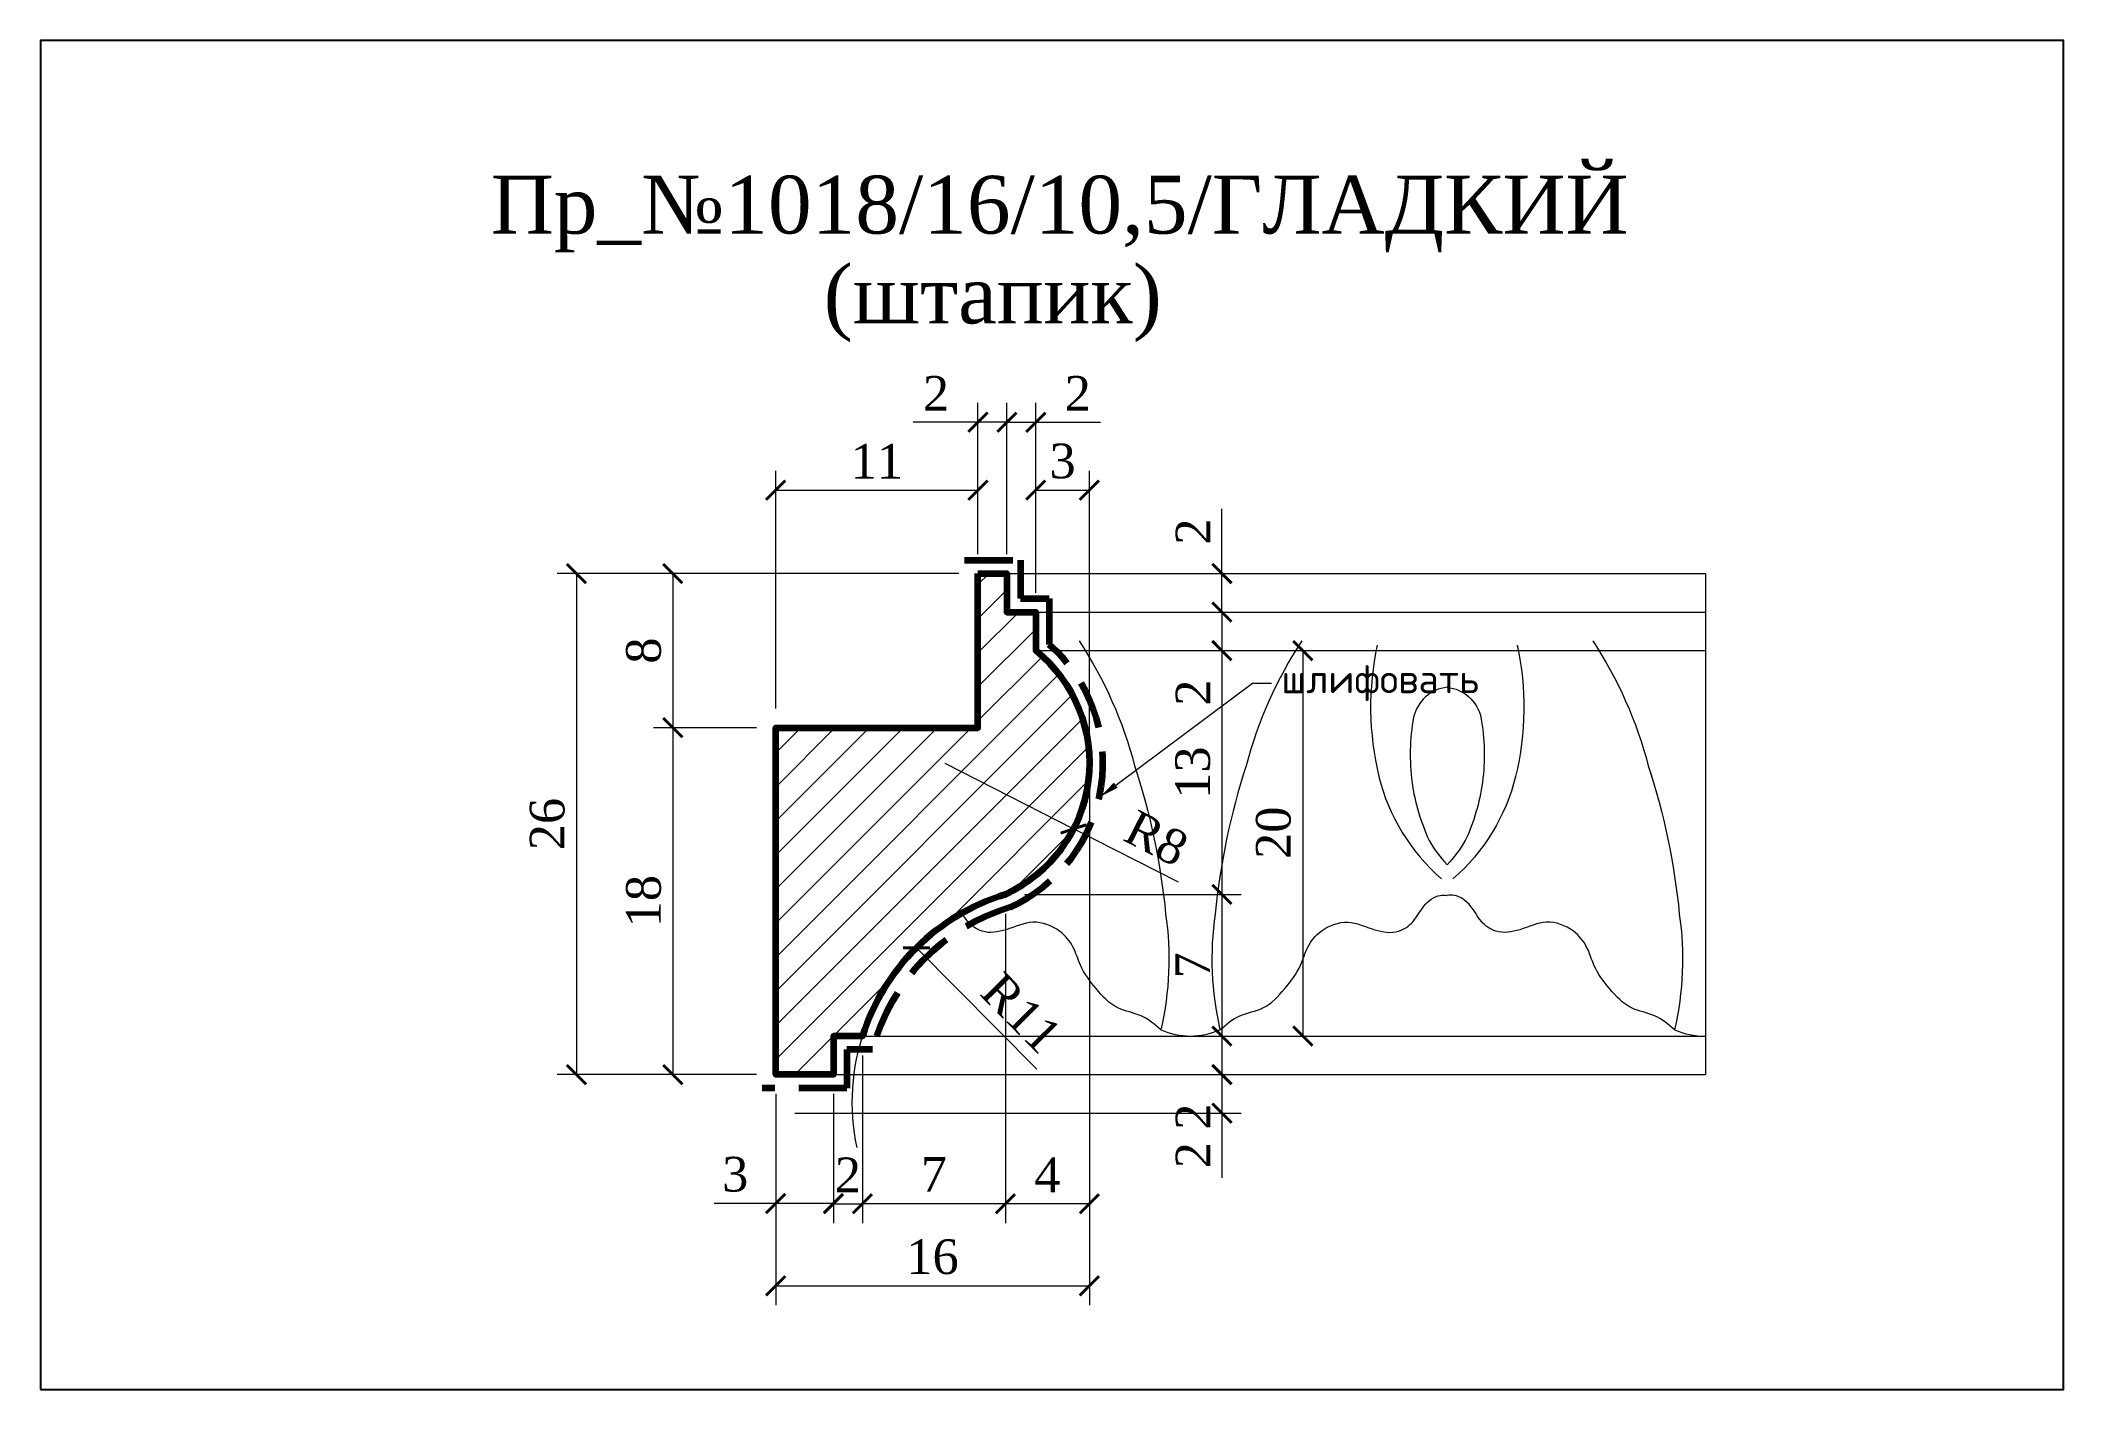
# Model space of a CAD drawing. Header units: millimetres. Extents: x 303769 to 303874, y -93606 to -93536.
import ezdxf
from ezdxf import colors
from ezdxf.entities.mleader import LeaderData, LeaderLine
from ezdxf.math import Vec2, Vec3

# ---------------------------------------------------------------- set-up
doc = ezdxf.new("R2010")
doc.units = ezdxf.units.MM
doc.header["$MEASUREMENT"] = 0
doc.linetypes.add('HIDDEN', pattern=[0.375, 0.25, -0.125])
for name, color, linetype, lineweight in [('0.15', 7, 'Continuous', 15), ('линия 15', 7, 'Continuous', 15), ('линия 50', 1, 'Continuous', 211), ('служебный слой РАЗМЕРЫ', 7, 'Continuous', 9), ('ШТАМП', 7, 'Continuous', 5)]:
    doc.layers.add(name, color=color, linetype=linetype, lineweight=lineweight)
doc.layers.add('Outside panel', color=7, linetype='Continuous', lineweight=18, true_color=0x7f5e57)
doc.layers.add('размеры в модели', color=7, linetype='Continuous')
doc.styles.get("Standard").update_dxf_attribs({"font": 'times.ttf'})
doc.styles.add('ЕСКД профили текст', font='isocpeur.ttf')
doc.dimstyles.new('M_1', dxfattribs={"dimtxt": 1.8, "dimasz": 1, "dimexe": 1, "dimexo": 1, "dimgap": 0.6, "dimtad": 1, "dimdec": 0, "dimdsep": 46, "dimtxsty": 'Standard', "dimblk": 'ARCHTICK', "dimcen": -5, "dimclrd": 7, "dimclre": 7, "dimclrt": 7, "dimadec": 0, "dimazin": 0, "dimtfac": 1, "dimtdec": 0, "dimtmove": 0, "dimatfit": 3, "dimfxl": 1, "dimtolj": 1, "dimtzin": 0, "dimlwd": 5, "dimlwe": 5, "dimarcsym": 0})

# ---------------------------------------------------------------- blocks, each defined once
blk = doc.blocks.new('_ArchTick')
at = {"color": 0, "linetype": 'ByBlock', "const_width": 0.15}
blk.add_lwpolyline([(-0.5, -0.5), (0.5, 0.5)], dxfattribs=at)
blk = doc.blocks.new('*D22')
at = {"layer": 'Defpoints', "color": 0, "ltscale": 1000, "transparency": 16777216}
for p in [(303820.45, -93568.1), (303811.45, -93588.1), (303834.31, -93588.1)]:
    blk.add_point(p, dxfattribs=at)
at = {"layer": 'линия 15', "color": 7, "lineweight": 5, "ltscale": 1000, "transparency": 16777216}
for p, q in [((303821.45, -93568.1), (303835.31, -93568.1)), ((303834.31, -93568.1), (303834.31, -93588.1)), ((303812.45, -93588.1), (303835.31, -93588.1))]:
    blk.add_line(p, q, dxfattribs=at)
for p, rotation in [((303834.31, -93568.1), 90), ((303834.31, -93588.1), 270)]:
    blk.add_blockref('_ArchTick', p, dxfattribs=dict(at, rotation=rotation))
at = {"layer": 'линия 15', "color": 7, "ltscale": 1000, "transparency": 16777216, "insert": (303832.79, -93577.55), "char_height": 1.8, "attachment_point": 5, "rotation": 90}
blk.add_mtext('\\A1;20', dxfattribs=at)
blk = doc.blocks.new('*D21')
at = {"layer": 'Defpoints', "color": 0, "ltscale": 1000, "transparency": 16777216}
for p in [(303815.73, -93573.94), (303822.41, -93577.35)]:
    blk.add_point(p, dxfattribs=at)
at = {"layer": 'линия 15', "color": 7, "lineweight": 5, "ltscale": 1000, "transparency": 16777216}
for p in [(303815.73, -93573.94), (303827.85, -93580.12)]:
    blk.add_line(p, (303822.41, -93577.35), dxfattribs=at)
at = {"layer": 'линия 15', "color": 7, "lineweight": 5, "ltscale": 1000, "transparency": 16777216, "rotation": 152.9695448934355}
blk.add_blockref('_ArchTick', (303822.41, -93577.35), dxfattribs=at)
at = {"layer": 'линия 15', "color": 7, "ltscale": 1000, "transparency": 16777216, "insert": (303826.71, -93577.84), "char_height": 1.8, "attachment_point": 5, "rotation": 332.9695}
blk.add_mtext('\\A1;R8', dxfattribs=at)
blk = doc.blocks.new('*D20')
at = {"layer": 'Defpoints', "color": 0, "ltscale": 1000, "transparency": 16777216}
for p in [(303814.26, -93583.52), (303822.19, -93591.53)]:
    blk.add_point(p, dxfattribs=at)
at = {"layer": 'размеры в модели', "color": 7, "lineweight": 5, "ltscale": 1000, "transparency": 16777216}
blk.add_line((303820.5, -93589.82), (303814.26, -93583.52), dxfattribs=at)
blk.add_arc((303822.19, -93591.53), 11.28, 129.6425, 192.0674, dxfattribs=at)
at = {"layer": 'размеры в модели', "color": 7, "lineweight": 5, "ltscale": 1000, "transparency": 16777216, "rotation": 134.7228567765274}
blk.add_blockref('_ArchTick', (303814.26, -93583.52), dxfattribs=at)
at = {"layer": 'размеры в модели', "color": 7, "ltscale": 1000, "transparency": 16777216, "insert": (303819.71, -93586.9), "char_height": 1.8, "attachment_point": 5, "rotation": 314.7229}
blk.add_mtext('\\A1;R11', dxfattribs=at)
blk = doc.blocks.new('*D19')
at = {"layer": 'Defpoints', "color": 0, "ltscale": 1000, "transparency": 16777216}
for p in [(303809.95, -93590.1), (303806.95, -93592.1), (303830.11, -93592.1)]:
    blk.add_point(p, dxfattribs=at)
at = {"layer": 'размеры в модели', "color": 7, "lineweight": 5, "ltscale": 1000, "transparency": 16777216}
for p, q in [((303810.95, -93590.1), (303831.11, -93590.1)), ((303830.11, -93590.1), (303830.11, -93592.1)), ((303807.95, -93592.1), (303831.11, -93592.1)), ((303830.11, -93592.1), (303830.11, -93595.46))]:
    blk.add_line(p, q, dxfattribs=at)
for p, rotation in [((303830.11, -93590.1), 90), ((303830.11, -93592.1), 270)]:
    blk.add_blockref('_ArchTick', p, dxfattribs=dict(at, rotation=rotation))
at = {"layer": 'размеры в модели', "color": 7, "ltscale": 1000, "transparency": 16777216, "insert": (303828.61, -93594.28), "char_height": 1.8, "attachment_point": 5, "rotation": 90}
blk.add_mtext('\\A1;2', dxfattribs=at)
blk = doc.blocks.new('*D18')
at = {"layer": 'Defpoints', "color": 0, "ltscale": 1000, "transparency": 16777216}
for p in [(303817.45, -93564.1), (303796.61, -93590.1), (303806.95, -93590.1)]:
    blk.add_point(p, dxfattribs=at)
at = {"layer": 'размеры в модели', "color": 7, "lineweight": 5, "ltscale": 1000, "transparency": 16777216}
for p, q in [((303816.45, -93564.1), (303795.61, -93564.1)), ((303796.61, -93564.1), (303796.61, -93590.1)), ((303805.95, -93590.1), (303795.61, -93590.1))]:
    blk.add_line(p, q, dxfattribs=at)
for p, rotation in [((303796.61, -93564.1), 90), ((303796.61, -93590.1), 270)]:
    blk.add_blockref('_ArchTick', p, dxfattribs=dict(at, rotation=rotation))
at = {"layer": 'размеры в модели', "color": 7, "ltscale": 1000, "transparency": 16777216, "insert": (303795.1, -93577.1), "char_height": 1.8, "attachment_point": 5, "rotation": 90}
blk.add_mtext('\\A1;26', dxfattribs=at)
blk = doc.blocks.new('*D17')
at = {"layer": 'Defpoints', "color": 0, "ltscale": 1000, "transparency": 16777216}
for p in [(303806.95, -93572.1), (303801.61, -93590.1), (303806.95, -93590.1)]:
    blk.add_point(p, dxfattribs=at)
at = {"layer": 'размеры в модели', "color": 7, "lineweight": 5, "ltscale": 1000, "transparency": 16777216}
for p, q in [((303805.95, -93572.1), (303800.61, -93572.1)), ((303801.61, -93572.1), (303801.61, -93590.1)), ((303805.95, -93590.1), (303800.61, -93590.1))]:
    blk.add_line(p, q, dxfattribs=at)
for p, rotation in [((303801.61, -93572.1), 90), ((303801.61, -93590.1), 270)]:
    blk.add_blockref('_ArchTick', p, dxfattribs=dict(at, rotation=rotation))
at = {"layer": 'размеры в модели', "color": 7, "ltscale": 1000, "transparency": 16777216, "insert": (303800.1, -93581.1), "char_height": 1.8, "attachment_point": 5, "rotation": 90}
blk.add_mtext('\\A1;18', dxfattribs=at)
blk = doc.blocks.new('*D16')
at = {"layer": 'Defpoints', "color": 0, "ltscale": 1000, "transparency": 16777216}
for p in [(303817.45, -93564.1), (303801.61, -93572.1), (303806.95, -93572.1)]:
    blk.add_point(p, dxfattribs=at)
at = {"layer": 'размеры в модели', "color": 7, "lineweight": 5, "ltscale": 1000, "transparency": 16777216}
for p, q in [((303816.45, -93564.1), (303800.61, -93564.1)), ((303801.61, -93564.1), (303801.61, -93572.1)), ((303805.95, -93572.1), (303800.61, -93572.1))]:
    blk.add_line(p, q, dxfattribs=at)
for p, rotation in [((303801.61, -93564.1), 90), ((303801.61, -93572.1), 270)]:
    blk.add_blockref('_ArchTick', p, dxfattribs=dict(at, rotation=rotation))
at = {"layer": 'размеры в модели', "color": 7, "ltscale": 1000, "transparency": 16777216, "insert": (303800.1, -93568.1), "char_height": 1.8, "attachment_point": 5, "rotation": 90}
blk.add_mtext('\\A1;8', dxfattribs=at)
blk = doc.blocks.new('*D14')
at = {"layer": 'Defpoints', "color": 0, "ltscale": 1000, "transparency": 16777216}
for p in [(303817.45, -93556.25), (303817.45, -93564.1), (303818.95, -93564.1)]:
    blk.add_point(p, dxfattribs=at)
at = {"layer": 'размеры в модели', "color": 7, "lineweight": 5, "ltscale": 1000, "transparency": 16777216}
for p, q in [((303817.45, -93563.1), (303817.45, -93555.25)), ((303818.95, -93563.1), (303818.95, -93555.25)), ((303817.45, -93556.25), (303814.09, -93556.25)), ((303818.95, -93556.25), (303817.45, -93556.25))]:
    blk.add_line(p, q, dxfattribs=at)
at = {"layer": 'размеры в модели', "color": 7, "lineweight": 5, "ltscale": 1000, "transparency": 16777216, "rotation": 180}
blk.add_blockref('_ArchTick', (303817.45, -93556.25), dxfattribs=at)
at = {"layer": 'размеры в модели', "color": 7, "lineweight": 5, "ltscale": 1000, "transparency": 16777216}
blk.add_blockref('_ArchTick', (303818.95, -93556.25), dxfattribs=at)
at = {"layer": 'размеры в модели', "color": 7, "ltscale": 1000, "transparency": 16777216, "insert": (303815.27, -93554.75), "char_height": 1.8, "attachment_point": 5}
blk.add_mtext('\\A1;2', dxfattribs=at)
blk = doc.blocks.new('*D13')
at = {"layer": 'Defpoints', "color": 0, "ltscale": 1000, "transparency": 16777216}
for p in [(303820.45, -93556.25), (303818.95, -93564.1), (303820.45, -93566.1)]:
    blk.add_point(p, dxfattribs=at)
at = {"layer": 'размеры в модели', "color": 7, "lineweight": 5, "ltscale": 1000, "transparency": 16777216}
for p, q in [((303818.95, -93563.1), (303818.95, -93555.25)), ((303820.45, -93565.1), (303820.45, -93555.25)), ((303818.95, -93556.25), (303820.45, -93556.25)), ((303820.45, -93556.25), (303823.81, -93556.25))]:
    blk.add_line(p, q, dxfattribs=at)
at = {"layer": 'размеры в модели', "color": 7, "lineweight": 5, "ltscale": 1000, "transparency": 16777216, "rotation": 180}
blk.add_blockref('_ArchTick', (303818.95, -93556.25), dxfattribs=at)
at = {"layer": 'размеры в модели', "color": 7, "lineweight": 5, "ltscale": 1000, "transparency": 16777216}
blk.add_blockref('_ArchTick', (303820.45, -93556.25), dxfattribs=at)
at = {"layer": 'размеры в модели', "color": 7, "ltscale": 1000, "transparency": 16777216, "insert": (303822.63, -93554.75), "char_height": 1.8, "attachment_point": 5}
blk.add_mtext('\\A1;2', dxfattribs=at)
blk = doc.blocks.new('*D11')
at = {"layer": 'Defpoints', "color": 0, "ltscale": 1000, "transparency": 16777216}
for p in [(303809.95, -93590.1), (303806.95, -93592.1), (303806.95, -93596.79)]:
    blk.add_point(p, dxfattribs=at)
at = {"layer": 'размеры в модели', "color": 7, "lineweight": 5, "ltscale": 1000, "transparency": 16777216}
for p, q in [((303809.95, -93591.1), (303809.95, -93597.79)), ((303806.95, -93593.1), (303806.95, -93597.79)), ((303806.95, -93596.79), (303803.75, -93596.79)), ((303809.95, -93596.79), (303806.95, -93596.79))]:
    blk.add_line(p, q, dxfattribs=at)
at = {"layer": 'размеры в модели', "color": 7, "lineweight": 5, "ltscale": 1000, "transparency": 16777216, "rotation": 180}
blk.add_blockref('_ArchTick', (303806.95, -93596.79), dxfattribs=at)
at = {"layer": 'размеры в модели', "color": 7, "lineweight": 5, "ltscale": 1000, "transparency": 16777216}
blk.add_blockref('_ArchTick', (303809.95, -93596.79), dxfattribs=at)
at = {"layer": 'размеры в модели', "color": 7, "ltscale": 1000, "transparency": 16777216, "insert": (303804.85, -93595.28), "char_height": 1.8, "attachment_point": 5}
blk.add_mtext('\\A1;3', dxfattribs=at)
blk = doc.blocks.new('*D10')
at = {"layer": 'Defpoints', "color": 0, "ltscale": 1000, "transparency": 16777216}
for p in [(303811.45, -93588.1), (303809.95, -93590.1), (303811.45, -93596.8)]:
    blk.add_point(p, dxfattribs=at)
at = {"layer": 'размеры в модели', "color": 7, "lineweight": 5, "ltscale": 1000, "transparency": 16777216}
for p, q in [((303811.45, -93589.1), (303811.45, -93597.8)), ((303809.95, -93591.1), (303809.95, -93597.8)), ((303809.95, -93596.8), (303811.45, -93596.8))]:
    blk.add_line(p, q, dxfattribs=at)
at = {"layer": 'размеры в модели', "color": 7, "lineweight": 5, "ltscale": 1000, "transparency": 16777216, "rotation": 180}
blk.add_blockref('_ArchTick', (303809.95, -93596.8), dxfattribs=at)
at = {"layer": 'размеры в модели', "color": 7, "lineweight": 5, "ltscale": 1000, "transparency": 16777216}
blk.add_blockref('_ArchTick', (303811.45, -93596.8), dxfattribs=at)
at = {"layer": 'размеры в модели', "color": 7, "ltscale": 1000, "transparency": 16777216, "insert": (303810.7, -93595.3), "char_height": 1.8, "attachment_point": 5}
blk.add_mtext('\\A1;2', dxfattribs=at)
blk = doc.blocks.new('*D9')
at = {"layer": 'Defpoints', "color": 0, "ltscale": 1000, "transparency": 16777216}
for p in [(303818.87, -93580.75), (303811.45, -93588.1), (303811.45, -93596.8)]:
    blk.add_point(p, dxfattribs=at)
at = {"layer": 'размеры в модели', "color": 7, "lineweight": 5, "ltscale": 1000, "transparency": 16777216}
for p, q in [((303818.87, -93581.75), (303818.87, -93597.8)), ((303811.45, -93589.1), (303811.45, -93597.8)), ((303818.87, -93596.8), (303811.45, -93596.8))]:
    blk.add_line(p, q, dxfattribs=at)
at = {"layer": 'размеры в модели', "color": 7, "lineweight": 5, "ltscale": 1000, "transparency": 16777216, "rotation": 180}
blk.add_blockref('_ArchTick', (303811.45, -93596.8), dxfattribs=at)
at = {"layer": 'размеры в модели', "color": 7, "lineweight": 5, "ltscale": 1000, "transparency": 16777216}
blk.add_blockref('_ArchTick', (303818.87, -93596.8), dxfattribs=at)
at = {"layer": 'размеры в модели', "color": 7, "ltscale": 1000, "transparency": 16777216, "insert": (303815.16, -93595.28), "char_height": 1.8, "attachment_point": 5}
blk.add_mtext('\\A1;7', dxfattribs=at)
blk = doc.blocks.new('*D8')
at = {"layer": 'Defpoints', "color": 0, "ltscale": 1000, "transparency": 16777216}
for p in [(303823.23, -93573.94), (303818.87, -93580.75), (303818.87, -93596.8)]:
    blk.add_point(p, dxfattribs=at)
at = {"layer": 'размеры в модели', "color": 7, "lineweight": 5, "ltscale": 1000, "transparency": 16777216}
for p, q in [((303823.23, -93574.94), (303823.23, -93597.8)), ((303818.87, -93581.75), (303818.87, -93597.8)), ((303823.23, -93596.8), (303818.87, -93596.8))]:
    blk.add_line(p, q, dxfattribs=at)
at = {"layer": 'размеры в модели', "color": 7, "lineweight": 5, "ltscale": 1000, "transparency": 16777216, "rotation": 180}
blk.add_blockref('_ArchTick', (303818.87, -93596.8), dxfattribs=at)
at = {"layer": 'размеры в модели', "color": 7, "lineweight": 5, "ltscale": 1000, "transparency": 16777216}
blk.add_blockref('_ArchTick', (303823.23, -93596.8), dxfattribs=at)
at = {"layer": 'размеры в модели', "color": 7, "ltscale": 1000, "transparency": 16777216, "insert": (303821.05, -93595.3), "char_height": 1.8, "attachment_point": 5}
blk.add_mtext('\\A1;4', dxfattribs=at)
blk = doc.blocks.new('*D7')
at = {"layer": 'Defpoints', "color": 0, "ltscale": 1000, "transparency": 16777216}
for p in [(303811.45, -93588.1), (303809.95, -93590.1), (303830.11, -93590.1)]:
    blk.add_point(p, dxfattribs=at)
at = {"layer": 'размеры в модели', "color": 7, "lineweight": 5, "ltscale": 1000, "transparency": 16777216}
for p, q in [((303812.45, -93588.1), (303831.11, -93588.1)), ((303830.11, -93588.1), (303830.11, -93590.1)), ((303810.95, -93590.1), (303831.11, -93590.1)), ((303830.11, -93590.1), (303830.11, -93593.46))]:
    blk.add_line(p, q, dxfattribs=at)
for p, rotation in [((303830.11, -93588.1), 90), ((303830.11, -93590.1), 270)]:
    blk.add_blockref('_ArchTick', p, dxfattribs=dict(at, rotation=rotation))
at = {"layer": 'размеры в модели', "color": 7, "ltscale": 1000, "transparency": 16777216, "insert": (303828.61, -93592.28), "char_height": 1.8, "attachment_point": 5, "rotation": 90}
blk.add_mtext('\\A1;2', dxfattribs=at)
blk = doc.blocks.new('*D6')
at = {"layer": 'Defpoints', "color": 0, "ltscale": 1000, "transparency": 16777216}
for p in [(303818.87, -93580.75), (303811.45, -93588.1), (303830.11, -93588.1)]:
    blk.add_point(p, dxfattribs=at)
at = {"layer": 'размеры в модели', "color": 7, "lineweight": 5, "ltscale": 1000, "transparency": 16777216}
for p, q in [((303819.87, -93580.75), (303831.11, -93580.75)), ((303830.11, -93580.75), (303830.11, -93588.1)), ((303812.45, -93588.1), (303831.11, -93588.1))]:
    blk.add_line(p, q, dxfattribs=at)
for p, rotation in [((303830.11, -93580.75), 90), ((303830.11, -93588.1), 270)]:
    blk.add_blockref('_ArchTick', p, dxfattribs=dict(at, rotation=rotation))
at = {"layer": 'размеры в модели', "color": 7, "ltscale": 1000, "transparency": 16777216, "insert": (303828.59, -93584.43), "char_height": 1.8, "attachment_point": 5, "rotation": 90}
blk.add_mtext('\\A1;7', dxfattribs=at)
blk = doc.blocks.new('*D5')
at = {"layer": 'Defpoints', "color": 0, "ltscale": 1000, "transparency": 16777216}
for p in [(303820.45, -93568.1), (303818.87, -93580.75), (303830.11, -93580.75)]:
    blk.add_point(p, dxfattribs=at)
at = {"layer": 'размеры в модели', "color": 7, "lineweight": 5, "ltscale": 1000, "transparency": 16777216}
for p, q in [((303821.45, -93568.1), (303831.11, -93568.1)), ((303830.11, -93568.1), (303830.11, -93580.75)), ((303819.87, -93580.75), (303831.11, -93580.75))]:
    blk.add_line(p, q, dxfattribs=at)
for p, rotation in [((303830.11, -93568.1), 90), ((303830.11, -93580.75), 270)]:
    blk.add_blockref('_ArchTick', p, dxfattribs=dict(at, rotation=rotation))
at = {"layer": 'размеры в модели', "color": 7, "ltscale": 1000, "transparency": 16777216, "insert": (303828.6, -93574.43), "char_height": 1.8, "attachment_point": 5, "rotation": 90}
blk.add_mtext('\\A1;13', dxfattribs=at)
blk = doc.blocks.new('*D4')
at = {"layer": 'Defpoints', "color": 0, "ltscale": 1000, "transparency": 16777216}
for p in [(303820.45, -93566.1), (303820.45, -93568.1), (303830.11, -93568.1)]:
    blk.add_point(p, dxfattribs=at)
at = {"layer": 'размеры в модели', "color": 7, "lineweight": 5, "ltscale": 1000, "transparency": 16777216}
for p, q in [((303821.45, -93566.1), (303831.11, -93566.1)), ((303830.11, -93566.1), (303830.11, -93568.1)), ((303821.45, -93568.1), (303831.11, -93568.1)), ((303830.11, -93568.1), (303830.11, -93571.46))]:
    blk.add_line(p, q, dxfattribs=at)
for p, rotation in [((303830.11, -93566.1), 90), ((303830.11, -93568.1), 270)]:
    blk.add_blockref('_ArchTick', p, dxfattribs=dict(at, rotation=rotation))
at = {"layer": 'размеры в модели', "color": 7, "ltscale": 1000, "transparency": 16777216, "insert": (303828.61, -93570.28), "char_height": 1.8, "attachment_point": 5, "rotation": 90}
blk.add_mtext('\\A1;2', dxfattribs=at)
blk = doc.blocks.new('*D3')
at = {"layer": 'Defpoints', "color": 0, "ltscale": 1000, "transparency": 16777216}
for p in [(303818.95, -93564.1), (303830.11, -93564.1), (303820.45, -93566.1)]:
    blk.add_point(p, dxfattribs=at)
at = {"layer": 'размеры в модели', "color": 7, "lineweight": 5, "ltscale": 1000, "transparency": 16777216}
for p, q in [((303830.11, -93564.1), (303830.11, -93560.74)), ((303819.95, -93564.1), (303831.11, -93564.1)), ((303830.11, -93566.1), (303830.11, -93564.1)), ((303821.45, -93566.1), (303831.11, -93566.1))]:
    blk.add_line(p, q, dxfattribs=at)
for p, rotation in [((303830.11, -93564.1), 90), ((303830.11, -93566.1), 270)]:
    blk.add_blockref('_ArchTick', p, dxfattribs=dict(at, rotation=rotation))
at = {"layer": 'размеры в модели', "color": 7, "ltscale": 1000, "transparency": 16777216, "insert": (303828.61, -93561.92), "char_height": 1.8, "attachment_point": 5, "rotation": 90}
blk.add_mtext('\\A1;2', dxfattribs=at)
blk = doc.blocks.new('*D2')
at = {"layer": 'Defpoints', "color": 0, "ltscale": 1000, "transparency": 16777216}
for p in [(303817.45, -93559.77), (303817.45, -93564.1), (303806.95, -93572.1)]:
    blk.add_point(p, dxfattribs=at)
at = {"layer": 'размеры в модели', "color": 7, "lineweight": 5, "ltscale": 1000, "transparency": 16777216}
for p, q in [((303806.95, -93571.1), (303806.95, -93558.77)), ((303817.45, -93563.1), (303817.45, -93558.77)), ((303806.95, -93559.77), (303817.45, -93559.77))]:
    blk.add_line(p, q, dxfattribs=at)
at = {"layer": 'размеры в модели', "color": 7, "lineweight": 5, "ltscale": 1000, "transparency": 16777216, "rotation": 180}
blk.add_blockref('_ArchTick', (303806.95, -93559.77), dxfattribs=at)
at = {"layer": 'размеры в модели', "color": 7, "lineweight": 5, "ltscale": 1000, "transparency": 16777216}
blk.add_blockref('_ArchTick', (303817.45, -93559.77), dxfattribs=at)
at = {"layer": 'размеры в модели', "color": 7, "ltscale": 1000, "transparency": 16777216, "insert": (303812.2, -93558.27), "char_height": 1.8, "attachment_point": 5}
blk.add_mtext('\\A1;11', dxfattribs=at)

msp = doc.modelspace()

# ---------------------------------------------------------------- hatches: boundary and pattern name
at = {"layer": 'Outside panel', "ltscale": 1000}
h = msp.add_hatch(dxfattribs=at)
h.set_pattern_fill('ANSI31', color=256, scale=10)
h.set_pattern_definition([(45, (394764.9682, 213481.7447), (-0.8838834765, 0.8838834765), [])])
h.paths.add_polyline_path([(303811.45, -93588.1, -0.245394), (303818.87, -93580.75, 0.55572), (303820.45, -93568.1), (303820.45, -93566.1), (303818.95, -93566.1), (303818.95, -93564.1), (303817.45, -93564.1), (303817.45, -93572.1), (303806.95, -93572.1), (303806.95, -93590.1), (303809.95, -93590.1), (303809.95, -93588.1)])

# ---------------------------------------------------------------- linework, layer by layer
at = {"color": 6, "ltscale": 1000}
msp.add_lwpolyline([(303768.79, -93606.44), (303873.79, -93606.44), (303873.79, -93536.44), (303768.79, -93536.44)], close=True, dxfattribs=at)
at = {"layer": '0.15', "color": 7, "ltscale": 1000}
msp.add_line((303855.2, -93564.1), (303855.2, -93590.1), dxfattribs=at)
for points in [[(303818.95, -93564.1), (303855.2, -93564.1)], [(303820.45, -93566.1), (303855.2, -93566.1)], [(303820.45, -93568.1), (303855.2, -93568.1)], [(303811.45, -93588.1), (303855.2, -93588.1)], [(303809.95, -93590.1), (303855.2, -93590.1)]]:
    msp.add_lwpolyline(points, dxfattribs=at)
for points in [[(303822.7, -93567.6, -0.081237), (303825.58, -93574.07, -0.054623), (303827.19, -93581.77, -0.093643), (303826.94, -93587.77)], [(303834.25, -93567.6, 0.081237), (303831.37, -93574.07, 0.054623), (303829.76, -93581.77, 0.093643), (303830.01, -93587.77)], [(303838.17, -93567.81, 0.113248), (303838.26, -93574.63, 0.15646), (303841.51, -93579.94)], [(303845.44, -93567.81, -0.113248), (303845.35, -93574.63, -0.15646), (303842.1, -93579.94)], [(303849.36, -93567.6, -0.081237), (303852.24, -93574.07, -0.054623), (303853.85, -93581.77, -0.093643), (303853.6, -93587.77)], [(303841.8, -93570, 0.320625), (303840.06, -93571.56, 0.078611), (303839.98, -93574.94, 0.073853), (303840.87, -93577.96, 0.058628), (303841.8, -93579.21)], [(303841.8, -93570, -0.320625), (303843.55, -93571.56, -0.078611), (303843.63, -93574.94, -0.073853), (303842.74, -93577.96, -0.058628), (303841.8, -93579.21)], [(303826.94, -93587.77, 0.214342), (303830, -93587.77)], [(303853.6, -93587.77, 0.110541), (303855.2, -93588.1, 0.110541)]]:
    msp.add_lwpolyline(points, format="xyb", dxfattribs=at)
for points in [[(303830.01, -93587.77), (303831.04, -93587.05), (303832.24, -93586.64), (303833.37, -93585.64), (303834.19, -93584.42), (303834.57, -93583.48), (303835.26, -93582.66), (303836.65, -93582.19), (303838.04, -93582.58), (303839.28, -93582.66), (303840.03, -93582.15), (303840.59, -93581.36), (303841.44, -93580.8), (303841.8, -93580.8)], [(303853.6, -93587.77), (303852.57, -93587.05), (303851.37, -93586.64), (303850.23, -93585.64), (303849.42, -93584.42), (303849.04, -93583.48), (303848.35, -93582.66), (303846.96, -93582.19), (303845.57, -93582.58), (303844.33, -93582.66), (303843.58, -93582.15), (303843.02, -93581.36), (303842.17, -93580.8), (303841.8, -93580.8)]]:
    msp.add_spline(points, degree=3, dxfattribs=at)
msp.add_open_spline([(303826.94, -93587.77), (303826.62, -93587.5), (303825.97, -93586.94), (303824.56, -93586.75), (303823.56, -93585.66), (303822.76, -93584.59), (303822.44, -93583.43), (303821.66, -93582.5), (303820.28, -93581.99), (303819, -93582.62), (303817.74, -93582.84), (303816.97, -93582.27), (303816.71, -93581.87), (303816.62, -93581.73)], degree=3, knots=[0, 0, 0, 0, 1.264576, 2.530428, 4.046318, 5.512, 6.529121, 7.592197, 9.060821, 10.50448, 11.749014, 12.657164, 13.177295, 13.177295, 13.177295, 13.177295], dxfattribs=at)
at = {"layer": 'линия 50', "color": 1, "linetype": 'HIDDEN', "ltscale": 10, "true_color": 0xff0909}
msp.add_lwpolyline([(303816.75, -93563.4), (303819.65, -93563.4), (303819.65, -93565.4), (303821.15, -93565.4), (303821.15, -93567.78, -0.544162), (303819.12, -93581.41, 0.259281), (303811.97, -93588.8), (303810.65, -93588.8), (303810.65, -93590.8), (303806.25, -93590.8)], format="xyb", dxfattribs=at)
at = {"layer": 'линия 50', "color": 7}
msp.add_lwpolyline([(303817.45, -93564.1), (303818.95, -93564.1), (303818.95, -93566.1), (303820.45, -93566.1), (303820.45, -93568.1, -0.55572), (303818.87, -93580.75, 0.245394), (303811.45, -93588.1), (303809.95, -93588.1), (303809.95, -93590.1), (303806.95, -93590.1), (303806.95, -93590.1), (303806.95, -93590.1), (303806.95, -93572.1), (303817.45, -93572.1)], format="xyb", close=True, dxfattribs=at)

# ---------------------------------------------------------------- texts
at = {"layer": 'ШТАМП', "color": 0, "lineweight": -3}
for s, p in [('Пр_№1018/16/10,5/ГЛАДКИЙ', (303792.16, -93546.46)), ('(штапик)', (303809.44, -93551.12))]:
    msp.add_text(s, height=3, dxfattribs=at).set_placement(p)

# ---------------------------------------------------------------- dimensions: what is measured, and where the dimension line sits
at = {"layer": 'линия 15', "color": 7, "ltscale": 1000}
dim = msp.add_linear_dim(base=(303834.31, -93588.1), p1=(303820.45, -93568.1), p2=(303811.45, -93588.1), angle=90, dimstyle='M_1', dxfattribs=at)
dim.commit()
dim.dimension.update_dxf_attribs({"geometry": '*D22', "text_midpoint": (303834.31, -93577.55), "dimtype": 128})
dim = msp.add_radius_dim(center=(303815.73, -93573.94), mpoint=(303822.41, -93577.35), dimstyle='M_1', dxfattribs=at)
dim.commit()
dim.dimension.update_dxf_attribs({"geometry": '*D21', "text_midpoint": (303826.71, -93577.84)})
at = {"layer": 'размеры в модели', "color": 0, "ltscale": 1000}
for base, p1, p2, picture, middle in [((303817.4507868, -93556.24988228), (303818.9507868, -93564.10196972), (303817.4507868, -93564.10196972), '*D14', (303815.27003698, -93554.74988228)), ((303820.4507868, -93556.24988228), (303818.9507868, -93564.10196972), (303820.4507868, -93566.10196972), '*D13', (303822.63153662, -93554.74988228)), ((303817.4507868, -93559.77022928), (303806.9507868, -93572.10196972), (303817.4507868, -93564.10196972), '*D2', (303812.2007868, -93558.27022928)), ((303811.45, -93596.8), (303818.87, -93580.75), (303811.45, -93588.1), '*D9', (303815.16, -93595.28))]:
    dim = msp.add_linear_dim(base=base, p1=p1, p2=p2, dimstyle='M_1', dxfattribs=at)
    dim.commit()
    dim.dimension.update_dxf_attribs({"geometry": picture, "text_midpoint": middle})
for base, p1 in [((303823.23, -93559.77), (303820.45, -93566.1)), ((303823.23, -93601.06), (303806.95, -93590.1))]:
    msp.add_linear_dim(base=base, p1=p1, p2=(303823.23, -93573.94), dimstyle='M_1', dxfattribs=at).render()
for base, p1, p2, angle, picture, middle in [((303830.11, -93564.1), (303820.45, -93566.1), (303818.95, -93564.1), 90, '*D3', (303828.61, -93561.92)), ((303796.61, -93590.1), (303817.45, -93564.1), (303806.95, -93590.1), 270, '*D18', (303795.1, -93577.1)), ((303801.61, -93572.1), (303817.45, -93564.1), (303806.95, -93572.1), 270, '*D16', (303800.1, -93568.1)), ((303830.11, -93568.1), (303820.45, -93566.1), (303820.45, -93568.1), 270, '*D4', (303828.61, -93570.28)), ((303830.11, -93580.75), (303820.45, -93568.1), (303818.87, -93580.75), 270, '*D5', (303828.6, -93574.43)), ((303801.61, -93590.1), (303806.95, -93572.1), (303806.95, -93590.1), 270, '*D17', (303800.1, -93581.1)), ((303830.11, -93588.1), (303818.87, -93580.75), (303811.45, -93588.1), 270, '*D6', (303828.59, -93584.43)), ((303830.11, -93590.1), (303811.45, -93588.1), (303809.95, -93590.1), 270, '*D7', (303828.61, -93592.28)), ((303830.11, -93592.1), (303809.95, -93590.1), (303806.95, -93592.1), 270, '*D19', (303828.61, -93594.28))]:
    dim = msp.add_linear_dim(base=base, p1=p1, p2=p2, angle=angle, dimstyle='M_1', dxfattribs=at)
    dim.commit()
    dim.dimension.update_dxf_attribs({"geometry": picture, "text_midpoint": middle})
for base, p1, p2, picture, middle in [((303818.87, -93596.8), (303823.23, -93573.94), (303818.87, -93580.75), '*D8', (303821.05, -93596.8)), ((303811.4507868, -93596.80196972), (303809.9507868, -93590.10196972), (303811.4507868, -93588.10196972), '*D10', (303810.7007868, -93596.80196972)), ((303806.95, -93596.79), (303809.95, -93590.1), (303806.95, -93592.1), '*D11', (303804.85, -93596.79))]:
    dim = msp.add_linear_dim(base=base, p1=p1, p2=p2, dimstyle='M_1', dxfattribs=at)
    dim.commit()
    dim.dimension.update_dxf_attribs({"geometry": picture, "text_midpoint": middle, "dimtype": 128})
dim = msp.add_radius_dim(center=(303822.19, -93591.53), mpoint=(303814.26, -93583.52), dimstyle='M_1', dxfattribs=at)
dim.commit()
dim.dimension.update_dxf_attribs({"geometry": '*D20', "text_midpoint": (303818.65, -93587.95), "dimtype": 132})

# ---------------------------------------------------------------- leaders
at = {"layer": 'служебный слой РАЗМЕРЫ'}
ml = msp.add_multileader_mtext('Standard', dxfattribs=at)
ml.set_content('\\A1;шлифовать', color=256, style='ЕСКД профили текст')
ml.set_leader_properties(color=256, linetype='ByLayer', lineweight=-1)
ml.build(insert=Vec2(0, 0))
ml.multileader.update_dxf_attribs({"dogleg_length": 1, "arrow_head_size": 1})
ctx = ml.context
ctx.base_point, ctx.char_height, ctx.arrow_head_size, ctx.landing_gap_size, ctx.plane_origin = Vec3(303832.69, -93569.78), 1.5, 1, 0.5, Vec3(303851.38, -93537.74)
notes = []
notes.append((ctx, [(1, (1, 1, 0), (303831.69, -93569.78), (1, 0), 1, [(0, [(303823.8, -93575.68)], 0, [])])]))
ctx.mtext.insert, ctx.mtext.flow_direction = Vec3(303833.19, -93568.81), 5
for ctx, leaders in notes:
    for number, flags, end, landing, length, lines in leaders:
        leader = LeaderData()
        leader.index, (leader.has_last_leader_line, leader.has_dogleg_vector, leader.attachment_direction) = number, flags
        leader.last_leader_point, leader.dogleg_vector, leader.dogleg_length = Vec3(end), Vec3(landing), length
        for number, points, colour, breaks in lines:
            line = LeaderLine()
            line.index, line.vertices, line.color, line.breaks = number, Vec3.list(points), colors.encode_raw_color(colour), breaks
            leader.lines.append(line)
        ctx.leaders.append(leader)

doc.saveas('drawing.dxf')
